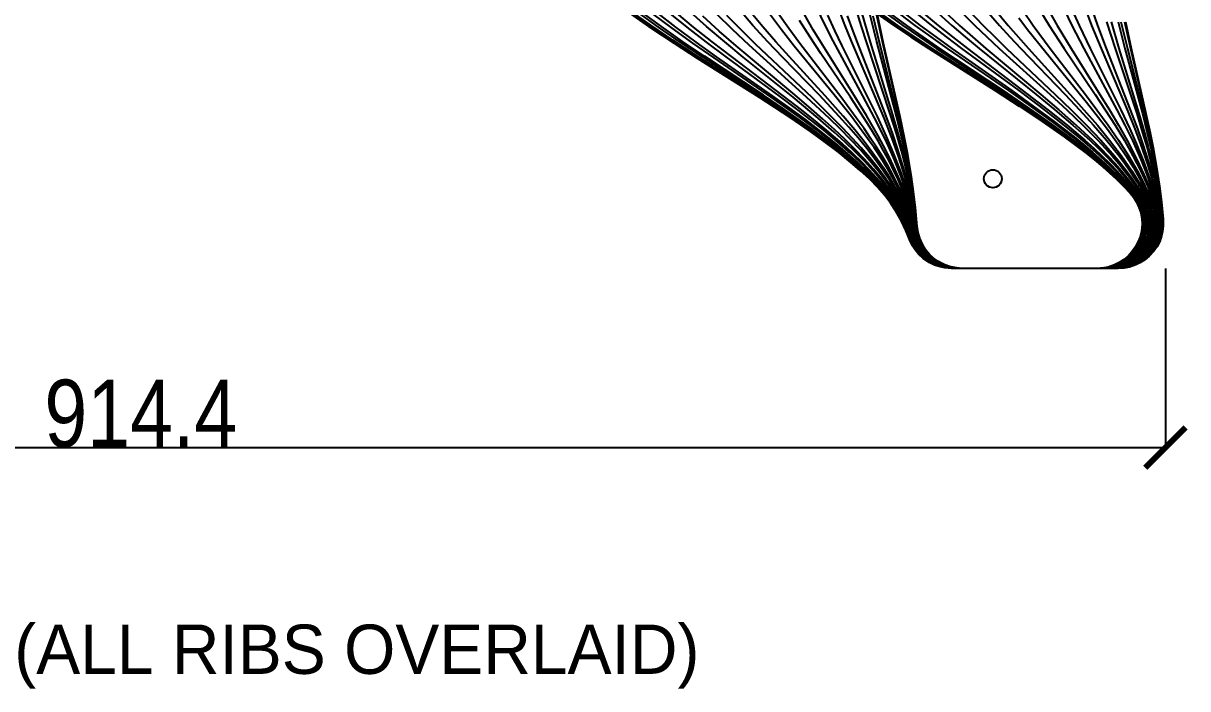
# Model space of a CAD drawing. Header units: millimetres. Extents: x -115 to 2139, y -188 to 1692.
# Drawn here: x 405 to 924, y -188 to 109 of the extents above; entities that cross this region are included whole.
import ezdxf
from ezdxf.enums import TextEntityAlignment as Align

# ---------------------------------------------------------------- set-up
doc = ezdxf.new("R2010")
doc.units = ezdxf.units.MM
for name, color, linetype in [('DIMENSIONS', 7, 'Continuous'), ('LABEL', 7, 'Continuous'), ('OUTLINE', 7, 'Continuous')]:
    doc.layers.add(name, color=color, linetype=linetype)
doc.styles.add('OpenSansCondensed-Light', font='OpenSansCondensed-Light.ttf')
doc.dimstyles.new('EZDXF', dxfattribs={"dimtxt": 30, "dimasz": 18, "dimexe": 0.375, "dimexo": 0.125, "dimgap": 0.1, "dimtad": 1, "dimlfac": 100, "dimzin": 12, "dimdsep": 46, "dimtxsty": 'OpenSansCondensed-Light', "dimblk": 'ARCHTICK', "dimcen": 2.5, "dimazin": 3, "dimtfac": 0.5, "dimtmove": 2, "dimatfit": 3})

# ---------------------------------------------------------------- blocks, each defined once
blk = doc.blocks.new('_ARCHTICK')
at = {"color": 0, "linetype": 'BYBLOCK', "const_width": 0.15}
blk.add_lwpolyline([(-0.5, -0.5), (0.5, 0.5)], dxfattribs=at)

msp = doc.modelspace()

# ---------------------------------------------------------------- linework, layer by layer
at = {"layer": 'LABEL', "color": 9}
for points in [[(787.57976, 113.55069), (794.8903, 108.38168), (802.4069, 103.27007), (810.20449, 98.11916), (839.45521, 79.32713), (849.99378, 72.46095), (860.16273, 65.61574), (869.84143, 58.768), (874.45032, 55.34278), (878.88184, 51.91637), (883.11898, 48.48852), (886.92899, 45.24811), (892.7563, 39.91049), (895.91454, 36.75993), (898.92685, 33.52291), (900.44794, 31.62406), (901.80028, 29.45092), (902.86378, 27.12277), (903.621, 24.67778), (904.05951, 22.15606), (904.17213, 19.59898), (903.87495, 16.54333), (903.41766, 14.54638), (902.56295, 12.13374), (901.40689, 9.85013), (899.96844, 7.733), (898.2712, 5.81709), (896.34301, 4.13381), (894.21549, 2.71078), (891.92354, 1.57133), (889.00971, 0.60443), (886.49125, 0.14761), (884.06276, 0), (818.83862, 0.00894), (816.04291, 0.23194), (813.94805, 0.65794), (811.4137, 1.50061), (809.01436, 2.67371), (806.37391, 4.48735), (804.78893, 5.92184), (803.03831, 7.93885), (801.57229, 10.17129), (800.36077, 12.70071), (798.6654, 16.9981), (796.67406, 21.22247), (794.40542, 25.30463), (792.25028, 28.67863), (789.65593, 32.23675), (786.49281, 36.02746), (783.05089, 39.61377), (779.09789, 43.31609), (775.02299, 46.88508), (769.62601, 51.32238), (763.29274, 56.21293), (757.36983, 60.55484), (748.50675, 66.7497), (735.06524, 75.69291), (704.58705, 95.27154), (694.55813, 101.83665), (684.73894, 108.48781), (675.98734, 114.71049)], [(796.22425, 115.22679), (804.97581, 108.41337), (811.89306, 103.2732), (819.03289, 98.12004), (845.80412, 79.32852), (855.45385, 72.45934), (864.76205, 65.61331), (873.6214, 58.76475), (877.84005, 55.33914), (881.89626, 51.91237), (885.77443, 48.48423), (889.4596, 45.05446), (892.93752, 41.62277), (895.94388, 38.46189), (898.95954, 35.05736), (901.04079, 32.52613), (902.46972, 30.47185), (903.69848, 28.14372), (904.75335, 25.16768), (905.26511, 22.58541), (905.43302, 19.95828), (905.31754, 17.85437), (904.86313, 15.26139), (904.07184, 12.75064), (902.9574, 10.36568), (901.22143, 7.72826), (899.47157, 5.76154), (897.47837, 4.04188), (895.73129, 2.86398), (893.38969, 1.6611), (890.40215, 0.63926), (887.81436, 0.15615), (885.31686, 0), (819.48025, 0.00798), (816.83762, 0.20709), (814.36532, 0.71382), (812.44536, 1.34135), (809.70952, 2.63689), (807.60026, 4.02256), (806.04883, 5.31604), (804.3064, 7.14168), (802.53993, 9.59991), (801.36534, 11.8336), (798.68045, 18.77537), (796.64226, 23.09568), (794.31412, 27.26689), (791.70687, 31.26958), (788.83265, 35.0851), (785.50303, 38.92727), (781.66506, 42.89705), (777.28398, 47.0968), (772.56706, 51.32739), (767.46202, 55.64882), (759.92176, 61.67262), (753.75171, 66.36999), (747.88907, 70.69375), (739.07282, 77.0196), (714.15656, 94.48701), (704.98603, 101.02582), (695.98548, 107.65303), (687.96395, 113.83875)], [(804.89007, 115.22832), (812.99745, 108.41668), (819.40813, 103.27577), (826.0266, 98.12077), (853.07223, 77.62494), (861.89741, 70.80144), (870.50173, 63.8993), (878.4508, 57.16931), (882.42384, 53.62293), (886.10186, 50.19533), (889.60778, 46.76632), (892.71681, 43.55992), (897.53206, 38.18622), (900.11482, 35.02857), (902.44858, 31.94343), (903.7811, 29.87387), (904.91193, 27.54436), (905.85739, 24.58584), (906.28705, 22.03226), (906.39062, 19.96224), (906.21797, 17.37852), (905.7127, 14.83882), (904.88329, 12.38576), (903.74367, 10.06054), (901.99423, 7.49419), (900.24637, 5.58358), (898.26615, 3.91502), (896.53646, 2.77315), (894.22399, 1.60786), (891.27983, 0.6186), (888.73291, 0.15108), (886.27611, 0), (819.99208, 0.0079), (817.36266, 0.20501), (814.90228, 0.70668), (812.991, 1.32801), (810.26604, 2.61096), (808.16336, 3.9835), (806.61524, 5.26506), (804.55431, 7.46141), (803.10491, 9.51187), (802.13759, 11.2735), (801.13903, 13.7139), (799.56243, 18.14239), (797.83337, 22.17612), (795.67407, 26.42323), (793.43367, 30.19698), (790.96116, 33.8229), (788.13895, 37.45563), (784.22479, 41.93026), (779.22681, 47.14251), (774.85467, 51.37147), (770.11986, 55.69436), (763.16218, 61.69078), (757.41439, 66.41195), (751.98027, 70.73579), (743.82423, 77.05016), (720.72048, 94.52884), (712.22018, 101.07058), (703.87134, 107.70653), (696.46392, 113.87304)], [(811.46759, 115.22944), (819.08624, 108.41918), (825.11233, 103.27775), (831.33486, 98.12133), (856.75505, 77.62606), (865.04944, 70.80311), (873.14072, 63.89767), (880.60725, 57.17223), (884.34698, 53.62076), (887.80402, 50.19309), (891.09918, 46.76411), (894.01667, 43.56296), (898.54653, 38.18475), (900.97224, 35.02956), (903.38085, 31.63255), (903.87476, 30.87387), (905.23166, 28.40044), (906.02931, 26.40346), (906.71717, 23.80645), (907.07391, 20.60402), (906.97442, 17.9193), (906.51572, 15.27219), (905.8953, 13.21325), (904.81512, 10.75341), (903.41475, 8.46069), (901.71951, 6.37653), (899.76002, 4.53858), (897.57172, 2.98008), (894.70017, 1.51823), (892.67027, 0.80851), (890.04571, 0.23469), (886.96477, 0), (820.33049, 0.00811), (818.17085, 0.14587), (815.66675, 0.59734), (812.76826, 1.55307), (810.93085, 2.43139), (808.77582, 3.78424), (806.44294, 5.75206), (805.06569, 7.2523), (803.57074, 9.3113), (802.34951, 11.54355), (801.37685, 14.03217), (800.46502, 16.88219), (798.90494, 20.94401), (796.97491, 25.13588), (794.63629, 29.41713), (792.30826, 33.09307), (789.11866, 37.45107), (785.30346, 42.08436), (780.40799, 47.49265), (776.12947, 51.86879), (771.49097, 56.34301), (766.65476, 60.78251), (759.43158, 67.10136), (748.31538, 76.3561), (726.032, 94.2985), (717.75489, 101.07308), (709.62801, 107.95106), (702.46565, 114.31351)], [(815.17843, 115.23004), (822.52146, 108.42057), (828.33053, 103.27885), (834.32959, 98.12165), (858.83282, 77.6267), (866.8278, 70.80405), (874.6294, 63.89677), (881.82406, 57.17382), (885.43173, 53.61961), (888.76408, 50.19193), (891.94033, 46.763), (894.75037, 43.56443), (899.11859, 38.18418), (901.65535, 34.74974), (903.77848, 31.63209), (904.43253, 30.59257), (905.73918, 28.11693), (906.50051, 26.12367), (907.14631, 23.53734), (907.44213, 20.88807), (907.38271, 18.223), (906.84455, 15.07132), (906.01626, 12.53753), (905.11495, 10.60354), (903.39067, 7.91104), (901.64009, 5.90066), (900.05611, 4.47107), (897.87736, 2.93512), (895.51355, 1.70281), (892.49266, 0.65547), (889.87335, 0.16013), (887.3444, 0), (820.55592, 0.00794), (817.91948, 0.20611), (815.45277, 0.71047), (813.53687, 1.33508), (810.80612, 2.62472), (809.10662, 3.70752), (807.15006, 5.29212), (805.08845, 7.4989), (803.90884, 9.13271), (802.67562, 11.32775), (801.59772, 14.01533), (800.20253, 18.30583), (798.40418, 22.78141), (796.30184, 27.1225), (793.9055, 31.30849), (791.21605, 35.35458), (787.80208, 39.85986), (784.13391, 44.27481), (780.1409, 48.72212), (775.85029, 53.19376), (771.36892, 57.60982), (766.6828, 62.01772), (761.43142, 66.7658), (756.51215, 71.07685), (749.1081, 77.39444), (722.88856, 99.34989), (715.30328, 105.93771), (708.01717, 112.54958)], [(822.56128, 115.23115), (829.35621, 108.42321), (834.73341, 103.28099), (840.28762, 98.12227), (862.96666, 77.62794), (870.36608, 70.80588), (877.59079, 63.89505), (884.24546, 57.17676), (887.58938, 53.61754), (890.67362, 50.1899), (893.61326, 46.76116), (896.21085, 43.56669), (898.81496, 40.16839), (901.24378, 36.772), (904.76784, 31.30131), (905.51854, 30.00558), (906.72291, 27.52847), (907.41056, 25.54485), (907.97138, 22.98254), (908.19179, 20.36885), (908.06799, 17.74881), (907.46865, 14.66039), (906.60346, 12.18423), (905.68203, 10.29781), (904.26088, 8.09321), (902.56323, 6.09372), (900.20299, 4.01361), (898.00601, 2.58072), (895.64029, 1.44789), (893.65302, 0.77084), (891.08776, 0.2237), (888.07936, 0), (820.93681, 0.00828), (818.75524, 0.14886), (816.22646, 0.60954), (813.30163, 1.58452), (811.00223, 2.73329), (809.28042, 3.85932), (806.93809, 5.86399), (805.55967, 7.39125), (804.06959, 9.48567), (802.86065, 11.75402), (801.90893, 14.27984), (800.79966, 17.95472), (799.37062, 21.86198), (797.60137, 25.90431), (795.45555, 30.04597), (793.11027, 33.95773), (789.8764, 38.70515), (786.36919, 43.35825), (782.44138, 48.1433), (778.28788, 52.85021), (773.91972, 57.51287), (769.2722, 62.23367), (764.47466, 66.91358), (754.27729, 76.43243), (728.68758, 99.59647), (721.24198, 106.60119), (714.25318, 113.49705)], [(826.60854, 115.23169), (833.10316, 108.42455), (838.24356, 103.2821), (843.55376, 98.12259), (865.23287, 77.62859), (872.30588, 70.80683), (879.21399, 63.89418), (885.57318, 57.1782), (891.72009, 50.189), (894.53001, 46.76041), (897.01193, 43.56748), (899.50168, 40.16865), (901.82397, 36.77151), (905.19138, 31.30309), (906.3005, 29.28597), (907.38398, 26.81238), (907.98502, 24.84377), (908.44649, 22.31387), (908.57928, 19.74566), (908.38117, 17.18166), (907.71182, 14.17062), (906.805, 11.76416), (905.59667, 9.49408), (904.42591, 7.80116), (902.72838, 5.86939), (900.3856, 3.86295), (898.21581, 2.4826), (896.36301, 1.58604), (893.43692, 0.61013), (890.90696, 0.14901), (888.46704, 0), (821.15991, 0.0086), (818.41782, 0.22307), (816.3618, 0.63286), (813.87127, 1.44383), (811.05492, 2.83586), (808.89808, 4.32194), (807.32384, 5.70646), (805.25642, 8.0719), (803.83415, 10.27135), (802.91104, 12.15363), (801.98601, 14.77947), (800.68549, 19.05351), (799.23863, 22.93946), (797.39586, 27.08308), (795.07783, 31.48839), (792.3601, 35.93978), (789.34782, 40.37773), (786.0631, 44.80224), (782.48961, 49.26228), (778.65107, 53.75021), (774.67403, 58.15189), (770.45877, 62.60933), (765.78024, 67.36867), (756.89116, 76.0453), (731.4904, 100.11326), (724.77819, 106.7307), (718.7829, 112.90647)], [(834.45168, 115.23254), (840.3647, 108.42683), (845.04607, 103.28403), (849.88307, 98.12316), (869.62465, 77.62976), (876.06527, 70.8085), (882.35902, 63.89271), (888.14683, 57.18048), (893.74736, 50.18781), (896.30587, 46.75964), (898.56521, 43.56788), (900.83332, 40.16783), (902.94908, 36.76906), (906.00447, 31.32161), (907.24385, 28.85075), (908.2117, 26.48144), (909.00882, 23.35215), (909.28063, 20.67353), (909.1899, 17.98268), (908.85706, 15.85348), (908.12224, 13.26331), (906.79156, 10.32101), (905.33181, 8.05871), (903.95275, 6.40268), (901.99204, 4.55754), (899.8011, 2.99271), (896.92483, 1.52475), (894.89105, 0.812), (892.26107, 0.23571), (889.1735, 0), (821.756, 0), (819.24962, 0.15727), (816.1431, 0.78195), (814.14312, 1.46864), (811.76403, 2.61733), (809.14045, 4.39427), (807.191, 6.17729), (805.81122, 7.7797), (804.33743, 9.97229), (803.16573, 12.34012), (802.27573, 14.96773), (801.45517, 18.03172), (799.97243, 22.46213), (798.08412, 27.05217), (796.08332, 31.15429), (793.5645, 35.71737), (791.46708, 39.16546), (788.38941, 43.81447), (784.91294, 48.64149), (781.15347, 53.49729), (777.24073, 58.25704), (773.07771, 63.07866), (768.80213, 67.83816), (759.847, 77.39684), (743.76572, 94.05611), (737.01036, 101.17371), (730.37573, 108.41665), (724.61831, 115.03621)], [(838.64621, 115.23286), (844.24841, 108.42781), (853.26794, 98.12342), (871.97345, 77.63031), (878.07597, 70.80926), (884.04069, 63.89208), (889.52361, 57.18134), (894.83116, 50.18754), (899.39637, 43.56738), (901.54592, 40.16659), (903.55116, 36.76686), (906.4435, 31.32467), (907.79276, 28.47334), (908.70279, 26.11057), (909.43361, 22.99911), (909.65698, 20.34373), (909.5798, 18.2122), (909.04023, 15.06195), (908.40364, 13.02623), (907.30929, 10.59655), (905.90141, 8.33406), (904.20502, 6.27901), (901.83177, 4.13824), (899.61332, 2.66195), (897.70884, 1.70158), (894.68892, 0.65499), (892.07053, 0.16001), (889.5425, 0), (821.67226, 0.00871), (819.43425, 0.1567), (816.8421, 0.64149), (813.84993, 1.66684), (811.50525, 2.87378), (809.75633, 4.05555), (807.39157, 6.15611), (805.69422, 8.17434), (804.27739, 10.39849), (803.36244, 12.30064), (802.46812, 14.92147), (801.48379, 18.65466), (799.97432, 23.18964), (798.15186, 27.66065), (796.01998, 32.15995), (794.01316, 35.93589), (791.52333, 40.19582), (788.85521, 44.38416), (785.84797, 48.76584), (782.71177, 53.04993), (779.32573, 57.42859), (775.81076, 61.76826), (770.615, 67.90177), (762.56572, 76.97582), (746.53544, 94.50878), (740.58253, 101.13258), (734.72247, 107.87116), (729.53493, 114.12509)], [(850.72867, 115.23306), (855.43646, 108.42921), (863.01803, 98.1239), (878.73961, 77.63135), (883.8686, 70.81058), (888.88354, 63.89123), (893.49099, 57.18188), (897.95169, 50.18865), (901.91691, 43.33463), (903.72934, 39.90695), (905.41873, 36.47892), (906.97847, 33.05062), (908.27145, 29.95181), (909.39964, 26.9843), (910.09387, 24.65532), (910.57742, 21.62556), (910.6392, 19.57916), (910.42179, 17.03049), (909.73437, 14.04038), (909.02456, 12.12003), (907.86763, 9.83869), (906.10948, 7.32429), (904.36388, 5.45457), (902.39375, 3.82313), (900.23138, 2.45669), (898.38633, 1.56935), (895.47416, 0.60366), (892.95725, 0.14742), (890.53031, 0), (822.0709, 0.00912), (819.7811, 0.16407), (817.13093, 0.67154), (814.07752, 1.74418), (812.15479, 2.72801), (809.91956, 4.23952), (807.53665, 6.42941), (805.84216, 8.52933), (804.6998, 10.3623), (803.561, 12.80854), (802.72386, 15.51559), (801.68051, 19.78467), (800.34966, 24.22583), (798.7308, 28.76533), (796.34192, 34.47432), (794.29279, 38.78234), (792.58425, 42.09088), (790.77268, 45.38577), (788.2468, 49.69799), (785.52043, 54.07096), (783.02903, 57.87173), (779.96252, 62.35409), (776.4886, 67.23406), (769.98258, 75.99483), (751.32333, 100.37965), (746.39903, 107.08584), (741.68494, 113.81847)], [(858.38795, 115.23245), (862.52949, 108.42859), (869.1987, 98.1239), (883.02911, 77.6314), (887.54125, 70.81047), (891.95259, 63.89169), (896.08784, 57.04203), (899.9289, 50.19116), (903.41637, 43.33911), (906.49612, 36.48617), (907.86786, 33.05956), (909.12023, 29.63301), (910.40296, 25.66654), (910.91307, 23.46244), (911.19857, 20.81785), (911.07427, 17.62992), (910.70951, 15.53233), (909.94362, 12.98503), (908.84621, 10.56201), (907.43672, 8.30619), (905.36931, 5.87634), (903.36832, 4.1238), (901.61042, 2.92268), (898.76054, 1.4886), (896.74843, 0.79264), (894.14865, 0.23006), (891.09806, 0), (822.54306, 0), (820.17154, 0.14074), (817.22627, 0.70017), (814.85802, 1.49906), (812.608, 2.5873), (810.5114, 3.94785), (808.60101, 5.55944), (806.9067, 7.39687), (805.72451, 9.01059), (804.26853, 11.63121), (803.36593, 13.96191), (802.82595, 16.0178), (801.90692, 20.2002), (800.82428, 24.26595), (799.33867, 28.98085), (798.1192, 32.38381), (796.62743, 36.1586), (795.08718, 39.73111), (793.44131, 43.27852), (791.09049, 47.98369), (788.5272, 52.75508), (786.17458, 56.88957), (783.25089, 61.78438), (780.20091, 66.67586), (773.81838, 76.45082), (760.65799, 95.9359), (755.85653, 103.21418), (751.15585, 110.64337)], [(862.29083, 115.23186), (866.14402, 108.42768), (872.34811, 98.12378), (885.21498, 77.63118), (889.41287, 70.81002), (893.51622, 63.89232), (897.3631, 57.04317), (901.69184, 48.66152), (904.83847, 41.84912), (906.36701, 38.20353), (907.6967, 34.77773), (909.93354, 28.22503), (910.72316, 25.54891), (911.24977, 23.10398), (911.48648, 20.48233), (911.31311, 17.32986), (910.92193, 15.25957), (910.13047, 12.74906), (908.7561, 9.90666), (907.27988, 7.72725), (905.90013, 6.13495), (903.53689, 4.04133), (901.78987, 2.86359), (899.4484, 1.66087), (896.46104, 0.63918), (893.87343, 0.15613), (891.37611, 0), (822.41173, 0.00787), (820.2837, 0.14161), (817.8152, 0.57997), (815.421, 1.32394), (813.13879, 2.36179), (810.59872, 3.97158), (808.68593, 5.59235), (806.9911, 7.43984), (805.80998, 9.06203), (804.57218, 11.24228), (803.61708, 13.56035), (802.92831, 16.10136), (802.08851, 20.17171), (801.01855, 24.47376), (800.11432, 27.62063), (798.70503, 31.95968), (797.04121, 36.49073), (795.19182, 41.02209), (793.14657, 45.60284), (790.96796, 50.12469), (788.64647, 54.64463), (786.21522, 59.13127), (780.98708, 68.19164), (775.47466, 77.214), (761.33702, 99.76617), (757.25992, 106.52784), (753.36905, 113.28776)], [(869.31423, 115.23024), (872.64881, 108.42484), (878.01562, 98.12329), (892.78117, 70.80843), (896.32973, 63.89425), (899.6577, 57.04625), (903.40757, 48.65431), (906.13099, 41.83879), (908.59692, 34.7878), (910.61174, 27.93962), (911.50323, 24.32804), (911.85134, 22.17775), (911.96671, 19.61913), (911.67227, 16.56122), (911.07081, 14.07162), (910.3631, 12.14768), (908.94252, 9.42382), (907.76989, 7.74235), (906.07261, 5.82426), (903.73357, 3.83267), (902.0156, 2.71422), (899.72251, 1.57335), (896.80699, 0.60521), (894.28695, 0.1478), (891.85689, 0), (822.87369, 0), (820.44441, 0.1477), (817.92515, 0.60482), (815.485, 1.38028), (812.71794, 2.71252), (810.59, 4.13643), (808.66158, 5.82071), (806.96431, 7.73773), (805.79155, 9.41829), (804.57779, 11.67272), (803.51645, 14.55456), (803.03131, 16.67742), (802.00629, 22.09486), (801.22023, 25.53305), (800.23372, 29.31637), (798.8314, 34.04073), (796.35313, 41.23608), (793.47813, 48.48116), (791.41094, 53.22931), (789.46861, 57.44442), (784.63738, 67.22967), (779.45929, 77.05346), (766.19429, 101.5558), (762.41063, 108.90034), (758.82489, 116.27058)], [(872.79168, 115.22914), (875.86958, 108.42279), (880.82175, 98.12291), (894.48025, 70.7426), (898.46243, 62.2846), (901.47347, 55.46704), (904.91237, 46.94557), (907.35253, 40.12843), (909.54134, 33.08162), (911.24985, 26.49179), (911.75102, 24.249), (912.10549, 21.86508), (912.15797, 18.82213), (911.93544, 16.80354), (911.37145, 14.32971), (910.28827, 11.48559), (909.33086, 9.69462), (907.88715, 7.60808), (905.82377, 5.37095), (903.86051, 3.76361), (902.15262, 2.66482), (899.87608, 1.54443), (896.98489, 0.59399), (894.48761, 0.14505), (892.08018, 0), (822.98562, 0), (820.5412, 0.14956), (817.50864, 0.74382), (815.0758, 1.59184), (813.22033, 2.49162), (811.04798, 3.8768), (809.07189, 5.52993), (807.00591, 7.82804), (805.57172, 9.96835), (804.63001, 11.8029), (803.72692, 14.21583), (803.11407, 16.85098), (802.41014, 20.95618), (801.50524, 25.35824), (800.69579, 28.7647), (799.48877, 33.25471), (798.09121, 37.86623), (796.58059, 42.37127), (794.89967, 46.97381), (793.1259, 51.49057), (789.98356, 58.89615), (785.88044, 67.82242), (781.53827, 76.74032), (770.23241, 99.32077), (766.9402, 106.14278), (763.79714, 112.96172)], [(878.8505, 115.22669), (881.48123, 108.4181), (885.71092, 98.12198), (897.35246, 70.8103), (900.78476, 62.27972), (903.35802, 55.46016), (906.29697, 46.93564), (908.38232, 40.11563), (910.24606, 33.09289), (911.75688, 26.2487), (912.23961, 23.67789), (912.53135, 21.14125), (912.50413, 18.45478), (912.11681, 15.79624), (911.1872, 12.71094), (910.04132, 10.28096), (908.57985, 8.02663), (907.20064, 6.37675), (904.82102, 4.20404), (903.05282, 2.98019), (900.67522, 1.72925), (897.63348, 0.66574), (894.9944, 0.16265), (892.4457, 0), (823.18245, 0), (820.71003, 0.15302), (817.64402, 0.76094), (815.18657, 1.6282), (812.86287, 2.80785), (810.71242, 4.27984), (808.77179, 6.01914), (807.07398, 7.99617), (805.90986, 9.72692), (804.51769, 12.52547), (803.70267, 15.00074), (803.26097, 17.17269), (802.55499, 21.84353), (801.89053, 25.54581), (800.29551, 32.87677), (798.10053, 41.08164), (795.27591, 50.00712), (792.44571, 57.92941), (788.70528, 67.50569), (784.77876, 76.94777), (774.33615, 101.40659), (771.35504, 108.73787), (768.53958, 116.06503)], [(881.73978, 115.22527), (884.15726, 108.41534), (888.04246, 98.12142), (898.73853, 70.8083), (901.89218, 62.27688), (904.29418, 55.34396), (906.95706, 46.93024), (908.91683, 39.94279), (910.91492, 31.58086), (912.27158, 24.5448), (912.49635, 23.13302), (912.71654, 20.87721), (912.60104, 17.68308), (912.11629, 15.0627), (911.47975, 13.0269), (910.38546, 10.59711), (908.66085, 7.9061), (906.91028, 5.8969), (904.90795, 4.13847), (903.14814, 2.93319), (900.78493, 1.70168), (897.76494, 0.65503), (895.14647, 0.16002), (892.61837, 0), (823.28064, 0), (820.79361, 0.15484), (817.71017, 0.76994), (815.23993, 1.64732), (812.90578, 2.84048), (811.16312, 4.00906), (809.17318, 5.71552), (807.10571, 8.0844), (805.6841, 10.28688), (804.76197, 12.17159), (803.8955, 14.64567), (803.33518, 17.34081), (802.6847, 21.97985), (801.92218, 26.50652), (800.22486, 34.65535), (799.08496, 39.29054), (797.85234, 43.84077), (795.05477, 53.03171), (792.56923, 60.36805), (789.3706, 69.1355), (785.84524, 78.2992), (777.73168, 98.92561), (775.09362, 105.87713), (772.59879, 112.75941)], [(888.0922, 110.09205), (891.91963, 98.1352), (901.5959, 69.09933), (904.25271, 60.56581), (906.23408, 53.74327), (908.48288, 45.2145), (910.09857, 38.24058), (911.73555, 29.8595), (912.83843, 22.73727), (913.0091, 19.73711), (912.80385, 17.1312), (912.39554, 15.0792), (911.58758, 12.59322), (910.20073, 9.78135), (908.72008, 7.62716), (907.34051, 6.05419), (905.39786, 4.3052), (903.24355, 2.82472), (900.43157, 1.43808), (897.94553, 0.63033), (895.89349, 0.22217), (892.89535, 0), (823.44698, 0), (820.92402, 0.15936), (817.79775, 0.79232), (815.29617, 1.69482), (813.39462, 2.65146), (811.17889, 4.12215), (809.17806, 5.87403), (807.11063, 8.30301), (805.9584, 10.09282), (804.79659, 12.48502), (803.8368, 15.52689), (803.44864, 17.75523), (802.34361, 26.14219), (800.78909, 34.90958), (799.03646, 42.92139), (796.58685, 52.46747), (794.51702, 59.68108), (791.64001, 68.96078), (781.11172, 100.59463), (778.77667, 107.88671), (776.56541, 115.17461)], [(890.13822, 110.09089), (893.66815, 98.13376), (902.59222, 69.09709), (905.0426, 60.56283), (906.87008, 53.73939), (908.94417, 45.20943), (910.43223, 38.24481), (911.94392, 29.85226), (912.98411, 22.53757), (913.1251, 19.55292), (912.89819, 16.96429), (912.33733, 14.42699), (911.45198, 11.98391), (910.51971, 10.12467), (908.77296, 7.54334), (907.02458, 5.62093), (905.04154, 3.94163), (903.30814, 2.7922), (900.98948, 1.61903), (898.03615, 0.62293), (895.4806, 0.15214), (893.01521, 0), (823.52402, 0), (820.99119, 0.16062), (817.85315, 0.79852), (815.34299, 1.70799), (812.97647, 2.94395), (811.21472, 4.15349), (809.21102, 5.91793), (807.46041, 7.93372), (805.99412, 10.16488), (804.83834, 12.57158), (803.89002, 15.63015), (803.47707, 18.13425), (802.3948, 26.89916), (801.14509, 34.50149), (799.41555, 43.09562), (797.22156, 52.36052), (795.28111, 59.69749), (792.74397, 68.58248), (782.80772, 100.97616), (778.82411, 114.82619)], [(893.29111, 110.08894), (896.36255, 98.13132), (904.12742, 69.0933), (906.25964, 60.55787), (907.84991, 53.73301), (909.67616, 45.09291), (911.21612, 36.66827), (912.28421, 29.70085), (913.20081, 22.22765), (913.29649, 19.26829), (913.03668, 16.70672), (912.44969, 14.19981), (911.75072, 12.26119), (910.60287, 9.95651), (908.84924, 7.41448), (907.10235, 5.52304), (905.12679, 3.87189), (902.95535, 2.48842), (901.10083, 1.58978), (898.17162, 0.61158), (895.63874, 0.14936), (893.19591, 0), (823.64489, 0), (821.09663, 0.16259), (818.45799, 0.66551), (815.91062, 1.51777), (813.0394, 2.97919), (810.85129, 4.53725), (809.26332, 5.98677), (807.51267, 8.02408), (806.05106, 10.27777), (804.71566, 13.20972), (803.97478, 15.79168), (803.58105, 18.31458), (802.64715, 26.96401), (801.61839, 34.18243), (800.27461, 41.97659), (798.34183, 51.50463), (796.71583, 58.64782), (794.42765, 67.92171), (785.44166, 101.6329), (781.86029, 116.04913)], [(896.17235, 110.08697), (898.82477, 98.12887), (905.53021, 69.08952), (907.37034, 60.55912), (908.74505, 53.72677), (910.31992, 45.09842), (911.65205, 36.65874), (912.57209, 29.70833), (913.39043, 21.94286), (913.44525, 19.00748), (913.15588, 16.47107), (912.69276, 14.48099), (911.83251, 12.07744), (910.67289, 9.80316), (909.23281, 7.69526), (907.16825, 5.43393), (905.19979, 3.80844), (903.48533, 2.69688), (901.19801, 1.5632), (898.291, 0.60127), (895.77892, 0.14683), (893.35678, 0), (823.75793, 0), (821.18207, 0.16615), (817.99287, 0.82584), (815.44548, 1.76596), (813.04906, 3.04273), (810.84784, 4.63259), (808.88248, 6.50619), (807.5042, 8.18673), (806.05152, 10.48079), (804.92325, 12.95061), (804.02654, 16.08144), (803.66793, 18.63762), (802.73076, 28.34894), (801.8156, 35.50347), (800.64257, 43.17255), (798.95635, 52.62526), (797.54578, 59.71217), (795.56034, 68.95325), (788.40553, 99.96818), (785.28188, 114.34784)], [(896.60141, 110.08667), (899.19142, 98.12849), (905.73909, 69.08893), (907.53596, 60.55825), (908.87832, 53.72582), (910.41581, 45.09926), (911.71693, 36.65729), (912.61498, 29.70946), (913.41798, 21.90034), (913.46676, 18.96859), (913.17304, 16.43597), (912.70708, 14.44923), (911.84416, 12.0501), (910.68283, 9.78036), (909.24197, 7.67695), (907.17764, 5.4207), (905.21026, 3.79901), (903.05243, 2.441), (901.21211, 1.55925), (898.30842, 0.59974), (895.79944, 0.14646), (893.38039, 0), (823.77558, 0), (821.2052, 0.16544), (818.02252, 0.82233), (815.47987, 1.75851), (813.08723, 3.03005), (810.88859, 4.61357), (809.29626, 6.08603), (807.54588, 8.15429), (806.09137, 10.44032), (804.77394, 13.41107), (804.05603, 16.02375), (803.69036, 18.57336), (802.89896, 27.17977), (802.04034, 34.29081), (800.94094, 41.85382), (799.4163, 50.82375), (798.00338, 58.23322), (796.06591, 67.5753), (788.67806, 100.43722), (785.66699, 114.67236)], [(785.84984, 113.5499), (793.25943, 108.38143), (800.879, 103.26959), (808.7825, 98.11902), (838.43259, 79.32692), (849.1143, 72.4612), (859.42187, 65.61611), (869.23253, 58.76851), (873.90427, 55.34336), (878.39623, 51.91702), (882.69117, 48.48922), (886.55528, 45.24704), (892.4601, 39.91125), (895.66326, 36.75889), (898.62434, 33.62235), (900.16235, 31.72802), (901.53218, 29.55702), (902.61243, 27.22835), (903.38527, 24.78042), (903.83795, 22.25362), (903.96301, 19.68964), (903.67818, 16.62383), (903.08293, 14.12677), (902.1725, 11.72661), (900.96193, 9.46295), (899.47119, 7.37314), (897.72486, 5.49165), (895.75177, 3.84953), (893.58447, 2.47387), (891.73428, 1.58041), (888.81287, 0.60795), (886.2873, 0.14847), (883.85174, 0), (818.73992, 0.00886), (815.95605, 0.22996), (813.86976, 0.65235), (811.34507, 1.48797), (808.49565, 2.92146), (806.31984, 4.45057), (804.36633, 6.25504), (802.66972, 8.30292), (801.51748, 10.09271), (800.29904, 12.60552), (798.61692, 16.83914), (796.46015, 21.35698), (794.13035, 25.47986), (791.9178, 28.88362), (789.25534, 32.46821), (786.01058, 36.28057), (782.48164, 39.8795), (778.26253, 43.75122), (774.10727, 47.31532), (768.5323, 51.80735), (762.07783, 56.69547), (756.02394, 61.05204), (746.95145, 67.28244), (733.26121, 76.24369), (705.69214, 93.70021), (695.35615, 100.33709), (685.36734, 106.95066), (675.80124, 113.5864)], [(786.69336, 113.55028), (794.05466, 108.38155), (801.62401, 103.26983), (809.47588, 98.11909), (838.93123, 79.32702), (849.54314, 72.46108), (859.78312, 65.61593), (869.52943, 58.76827), (874.17053, 55.34308), (878.63302, 51.9167), (882.89977, 48.48888), (886.7375, 45.24756), (892.60453, 39.91088), (895.78578, 36.7594), (898.77194, 33.57409), (900.30173, 31.67755), (901.66305, 29.50549), (902.73515, 27.17706), (903.50039, 24.73055), (903.94618, 22.20621), (904.06519, 19.64557), (903.85545, 17.09077), (903.32042, 14.58382), (902.4689, 12.16599), (901.31489, 9.87704), (899.8774, 7.75463), (898.18006, 5.83368), (896.25079, 4.14579), (894.12135, 2.71874), (891.35175, 1.38348), (888.90903, 0.60623), (886.89523, 0.21365), (883.95479, 0), (818.79482, 0.00886), (816.01148, 0.22988), (813.92557, 0.65211), (811.40131, 1.48741), (808.55231, 2.92037), (806.37673, 4.44893), (804.42334, 6.25278), (802.7267, 8.29999), (801.57434, 10.08921), (800.25054, 12.84584), (798.6099, 16.99472), (796.57827, 21.27588), (794.2616, 25.40975), (791.51171, 29.59682), (788.81687, 33.16057), (785.52679, 36.93798), (781.35262, 41.08894), (775.46599, 46.3351), (770.27854, 50.61052), (764.65388, 54.97614), (756.28994, 61.08843), (749.49061, 65.81479), (742.99285, 70.18496), (733.19479, 76.58799), (705.51, 94.23171), (695.22746, 100.89082), (685.30728, 107.52444), (676.05239, 114.01251)], [(790.07094, 113.55183), (797.23882, 108.38204), (804.60714, 103.27078), (812.2522, 98.11936), (840.9278, 79.32744), (851.26025, 72.46059), (861.22956, 65.61518), (870.71824, 58.76726), (875.23663, 55.34194), (879.5811, 51.91544), (883.73499, 48.48752), (887.46721, 45.24964), (891.16983, 41.85178), (894.63608, 38.45725), (897.86495, 35.05369), (899.65804, 33.03521), (901.16767, 31.00906), (902.48726, 28.68572), (903.48511, 26.20711), (904.14338, 23.61753), (904.45031, 20.96328), (904.4004, 18.29181), (903.87132, 15.13106), (903.04854, 12.58897), (901.89398, 10.17935), (900.42828, 7.9453), (899.04877, 6.31103), (897.09245, 4.49112), (894.91083, 2.94847), (892.05116, 1.50191), (889.51583, 0.65851), (887.42009, 0.23214), (884.35583, 0), (818.97918, 0.0091), (816.15896, 0.23605), (813.52717, 0.81317), (811.49209, 1.52693), (808.61425, 2.99694), (806.42243, 4.56389), (804.46131, 6.41144), (802.76655, 8.506), (801.62313, 10.33455), (800.42638, 12.89832), (798.98904, 16.64835), (797.10803, 20.77461), (795.28836, 24.20988), (793.06467, 27.86196), (790.46989, 31.58102), (787.47339, 35.32304), (784.24011, 38.84643), (780.73269, 42.25752), (776.07268, 46.474), (771.00786, 50.75281), (765.51649, 55.12279), (757.36465, 61.23286), (750.72197, 65.97013), (744.38421, 70.34421), (734.83333, 76.75083), (707.84993, 94.4141), (697.91479, 101.02697), (688.17431, 107.72438), (679.17543, 114.21561)], [(791.80235, 113.55262), (798.87105, 108.38229), (806.13634, 103.27128), (813.67538, 98.1195), (841.95127, 79.32767), (852.14045, 72.46033), (861.97101, 65.6148), (871.3276, 58.76674), (875.78309, 55.34135), (880.06707, 51.9148), (884.16309, 48.48682), (887.84132, 45.25069), (891.49241, 41.85285), (894.91046, 38.45828), (898.09459, 35.05453), (899.90388, 32.98761), (901.44319, 30.89966), (902.74406, 28.57506), (903.87995, 25.58877), (904.45281, 22.98726), (904.67457, 20.33267), (904.59628, 18.20192), (904.18031, 15.57076), (903.41809, 13.0183), (902.32315, 10.5899), (900.59817, 7.90056), (898.84761, 5.89267), (896.84556, 4.13546), (895.08614, 2.93103), (892.7236, 1.70041), (889.70461, 0.65453), (887.0871, 0.1599), (884.55994, 0), (819.35613, 0), (816.26931, 0.23559), (814.15868, 0.66827), (811.6066, 1.52401), (809.19269, 2.71496), (806.54023, 4.55539), (804.57966, 6.39971), (803.20058, 8.05504), (801.74062, 10.31643), (800.5422, 12.8764), (798.95365, 17.01707), (797.06057, 21.15429), (794.90267, 25.15978), (792.85155, 28.4772), (790.38078, 31.98419), (787.36599, 35.73185), (784.08244, 39.29117), (780.19995, 43.07373), (775.6014, 47.23636), (770.54119, 51.52284), (765.12818, 55.85052), (757.09792, 61.91111), (750.59035, 66.59336), (744.37966, 70.9241), (735.02458, 77.27299), (708.67823, 94.75946), (698.98975, 101.30692), (689.49126, 107.94019), (680.93073, 114.20778)], [(795.82485, 113.55449), (802.66308, 108.38289), (809.689, 103.27246), (816.9817, 98.11983), (844.329, 79.32819), (854.18529, 72.45972), (863.69348, 65.61388), (872.74322, 58.76551), (877.05255, 55.33999), (881.19597, 51.9133), (885.15755, 48.48522), (888.92204, 45.05547), (892.47485, 41.62376), (895.54813, 38.46056), (898.62829, 35.05634), (900.62248, 32.68785), (902.07878, 30.63866), (903.33545, 28.31165), (904.27384, 25.83907), (904.87752, 23.26424), (905.14564, 20.10356), (904.98432, 17.46382), (904.47585, 14.86851), (903.62913, 12.36306), (902.71772, 10.4525), (901.30327, 8.21788), (899.60613, 6.1896), (897.65602, 4.40318), (895.48709, 2.88992), (892.64976, 1.4717), (890.13758, 0.64517), (888.06239, 0.22742), (885.02925, 0), (819.33454, 0.00937), (816.47256, 0.24314), (814.32978, 0.68961), (811.74168, 1.5723), (808.83159, 3.08479), (806.62196, 4.69567), (804.65292, 6.59312), (802.96137, 8.74162), (801.8291, 10.6148), (800.6588, 13.23701), (798.69245, 18.31868), (796.65846, 22.63535), (794.33505, 26.80339), (791.49759, 31.13761), (788.60683, 34.93422), (785.43507, 38.57255), (781.06012, 43.00923), (776.31688, 47.44353), (771.15491, 51.94432), (765.14513, 56.86961), (759.54591, 61.23056), (751.18948, 67.44407), (738.52761, 76.42236), (713.05902, 93.90492), (703.59117, 100.50035), (694.29535, 107.18099), (685.69802, 113.65329)], [(849.03214, 111.8582), (852.93398, 106.67825), (861.03905, 96.42994), (879.21383, 74.16447), (884.54214, 67.40245), (888.50317, 62.17883), (893.32349, 55.47924), (896.76157, 50.37188), (900.09295, 45.0469), (902.89499, 40.16244), (905.53846, 35.06012), (907.27402, 31.33188), (908.9225, 27.37362), (909.79507, 24.53291), (910.2174, 21.98205), (910.30686, 19.39802), (910.1375, 17.33548), (909.62774, 14.80065), (908.79497, 12.35284), (907.65315, 10.03304), (905.90259, 7.47311), (904.15497, 5.56757), (902.17597, 3.90361), (899.9987, 2.50907), (898.13808, 1.60308), (895.69759, 0.74911), (893.16728, 0.21737), (890.46022, 0.00838), (822.2241, 0), (819.66815, 0.16358), (816.50262, 0.81314), (813.97243, 1.73901), (811.58978, 2.99683), (809.81866, 4.22725), (807.43688, 6.4112), (805.74212, 8.50569), (804.59868, 10.33418), (803.45743, 12.7748), (802.61637, 15.47618), (801.67817, 19.16343), (800.21643, 23.84649), (798.57053, 28.24859), (796.54576, 32.92735), (794.32157, 37.47012), (792.47269, 40.9185), (790.38689, 44.54617), (787.51372, 49.2007), (784.39007, 53.92525), (781.51986, 58.03612), (777.97, 62.8922), (774.27739, 67.74325), (766.57744, 77.43414), (748.78768, 99.22745), (743.07997, 106.49021), (737.80112, 113.54186)], [(894.55823, 110.0881), (897.4454, 98.13027), (904.74436, 69.09168), (906.74877, 60.55546), (908.24361, 53.73031), (909.95924, 45.0953), (911.40788, 36.66412), (912.41078, 29.70412), (913.28519, 22.10257), (913.36284, 19.15366), (913.08997, 16.60311), (912.63754, 14.6005), (911.58073, 11.71098), (910.36924, 9.45), (908.87812, 7.36281), (907.49991, 5.84107), (905.57017, 4.15114), (903.43987, 2.72229), (900.66884, 1.38531), (898.72069, 0.73734), (896.20955, 0.21394), (893.26716, 0), (823.69378, 0), (821.13012, 0.16457), (817.95542, 0.81805), (815.91494, 1.53604), (813.49361, 2.73616), (810.83508, 4.59035), (808.8723, 6.44794), (807.1781, 8.55336), (805.78346, 10.86812), (804.90056, 12.84285), (803.98894, 15.95327), (803.6147, 18.49481), (802.59815, 28.22712), (801.62722, 35.2379), (800.37704, 42.79725), (798.68303, 51.61405), (797.09983, 58.99425), (794.95169, 68.2318), (786.79807, 100.74355), (784.00503, 112.50019)]]:
    msp.add_lwpolyline(points, dxfattribs=at)
at = {"layer": 'OUTLINE', "color": 7}
msp.add_lwpolyline([(803.6864, 113.55816), (810.07393, 108.38406), (816.63217, 103.27481), (823.44326, 98.1205), (848.97586, 79.32926), (858.18137, 72.4585), (867.05951, 65.61206), (875.50946, 58.76311), (879.53311, 55.33732), (883.40178, 51.91041), (887.10057, 48.48217), (890.6152, 45.05238), (893.93205, 41.62077), (896.79519, 38.46451), (899.69778, 35.02784), (901.93211, 32.16442), (903.3008, 30.1001), (904.4683, 27.77065), (905.3228, 25.3091), (905.84978, 22.7573), (906.04027, 20.15862), (905.89105, 17.55724), (905.26767, 14.49475), (904.58932, 12.52259), (903.45895, 10.1749), (902.03273, 7.99423), (900.33492, 6.01765), (897.9804, 3.9625), (895.79248, 2.54742), (893.43906, 1.42902), (891.46347, 0.76074), (888.91438, 0.22076), (885.92574, 0), (819.81061, 0.00782), (817.1941, 0.20299), (814.74536, 0.69975), (812.84256, 1.31505), (810.12826, 2.58577), (808.43705, 3.65304), (806.48723, 5.21549), (804.42764, 7.39271), (802.97576, 9.42621), (802.00397, 11.17402), (800.99614, 13.59652), (799.37096, 18.06296), (797.57463, 22.16237), (795.33221, 26.47292), (793.00661, 30.297), (790.44136, 33.96461), (787.63031, 37.49312), (783.67402, 41.88882), (778.54527, 47.08977), (774.04962, 51.31796), (769.18161, 55.63911), (762.01533, 61.64298), (756.11347, 66.35493), (750.52397, 70.6776), (742.12905, 76.99381), (718.36188, 94.46386), (709.61468, 101.00275), (701.02492, 107.63339), (693.38854, 113.80628)], dxfattribs=at)
msp.add_lwpolyline([(803.6864, 113.55816), (810.07393, 108.38406), (816.63217, 103.27481), (823.44326, 98.1205), (848.97586, 79.32926), (858.18137, 72.4585), (867.05951, 65.61206), (875.50946, 58.76311), (879.53311, 55.33732), (883.40178, 51.91041), (887.10057, 48.48217), (890.6152, 45.05238), (893.93205, 41.62077), (896.79519, 38.46451), (899.69778, 35.02784), (901.93211, 32.16442), (903.3008, 30.1001), (904.4683, 27.77065), (905.3228, 25.3091), (905.84978, 22.7573), (906.04027, 20.15862), (905.89105, 17.55724), (905.26767, 14.49475), (904.58932, 12.52259), (903.45895, 10.1749), (902.03273, 7.99423), (900.33492, 6.01765), (897.9804, 3.9625), (895.79248, 2.54742), (893.43906, 1.42902), (891.46347, 0.76074), (888.91438, 0.22076), (885.92574, 0), (819.81061, 0.00782), (817.1941, 0.20299), (814.74536, 0.69975), (812.84256, 1.31505), (810.12826, 2.58577), (808.43705, 3.65304), (806.48723, 5.21549), (804.42764, 7.39271), (802.97576, 9.42621), (802.00397, 11.17402), (800.99614, 13.59652), (799.37096, 18.06296), (797.57463, 22.16237), (795.33221, 26.47292), (793.00661, 30.297), (790.44136, 33.96461), (787.63031, 37.49312), (783.67402, 41.88882), (778.54527, 47.08977), (774.04962, 51.31796), (769.18161, 55.63911), (762.01533, 61.64298), (756.11347, 66.35493), (750.52397, 70.6776), (742.12905, 76.99381), (718.36188, 94.46386), (709.61468, 101.00275), (701.02492, 107.63339), (693.38854, 113.80628)], dxfattribs=at)
at = {"layer": 'OUTLINE'}
msp.add_circle((837.4, 40), 4, dxfattribs=at)

# ---------------------------------------------------------------- texts
at = {"layer": 'LABEL'}
msp.add_text('FRONT VIEW (ALL RIBS OVERLAID)', height=22, dxfattribs=at).set_placement((457.2, -170), align=Align.MIDDLE_CENTER)

# ---------------------------------------------------------------- dimensions: what is measured, and where the dimension line sits
at = {"layer": 'DIMENSIONS'}
msp.add_linear_dim(base=(0, -80), p1=(0, 0), p2=(914.4, 0), text='914.4', dimstyle='EZDXF', dxfattribs=at).render()

doc.saveas('drawing.dxf')
